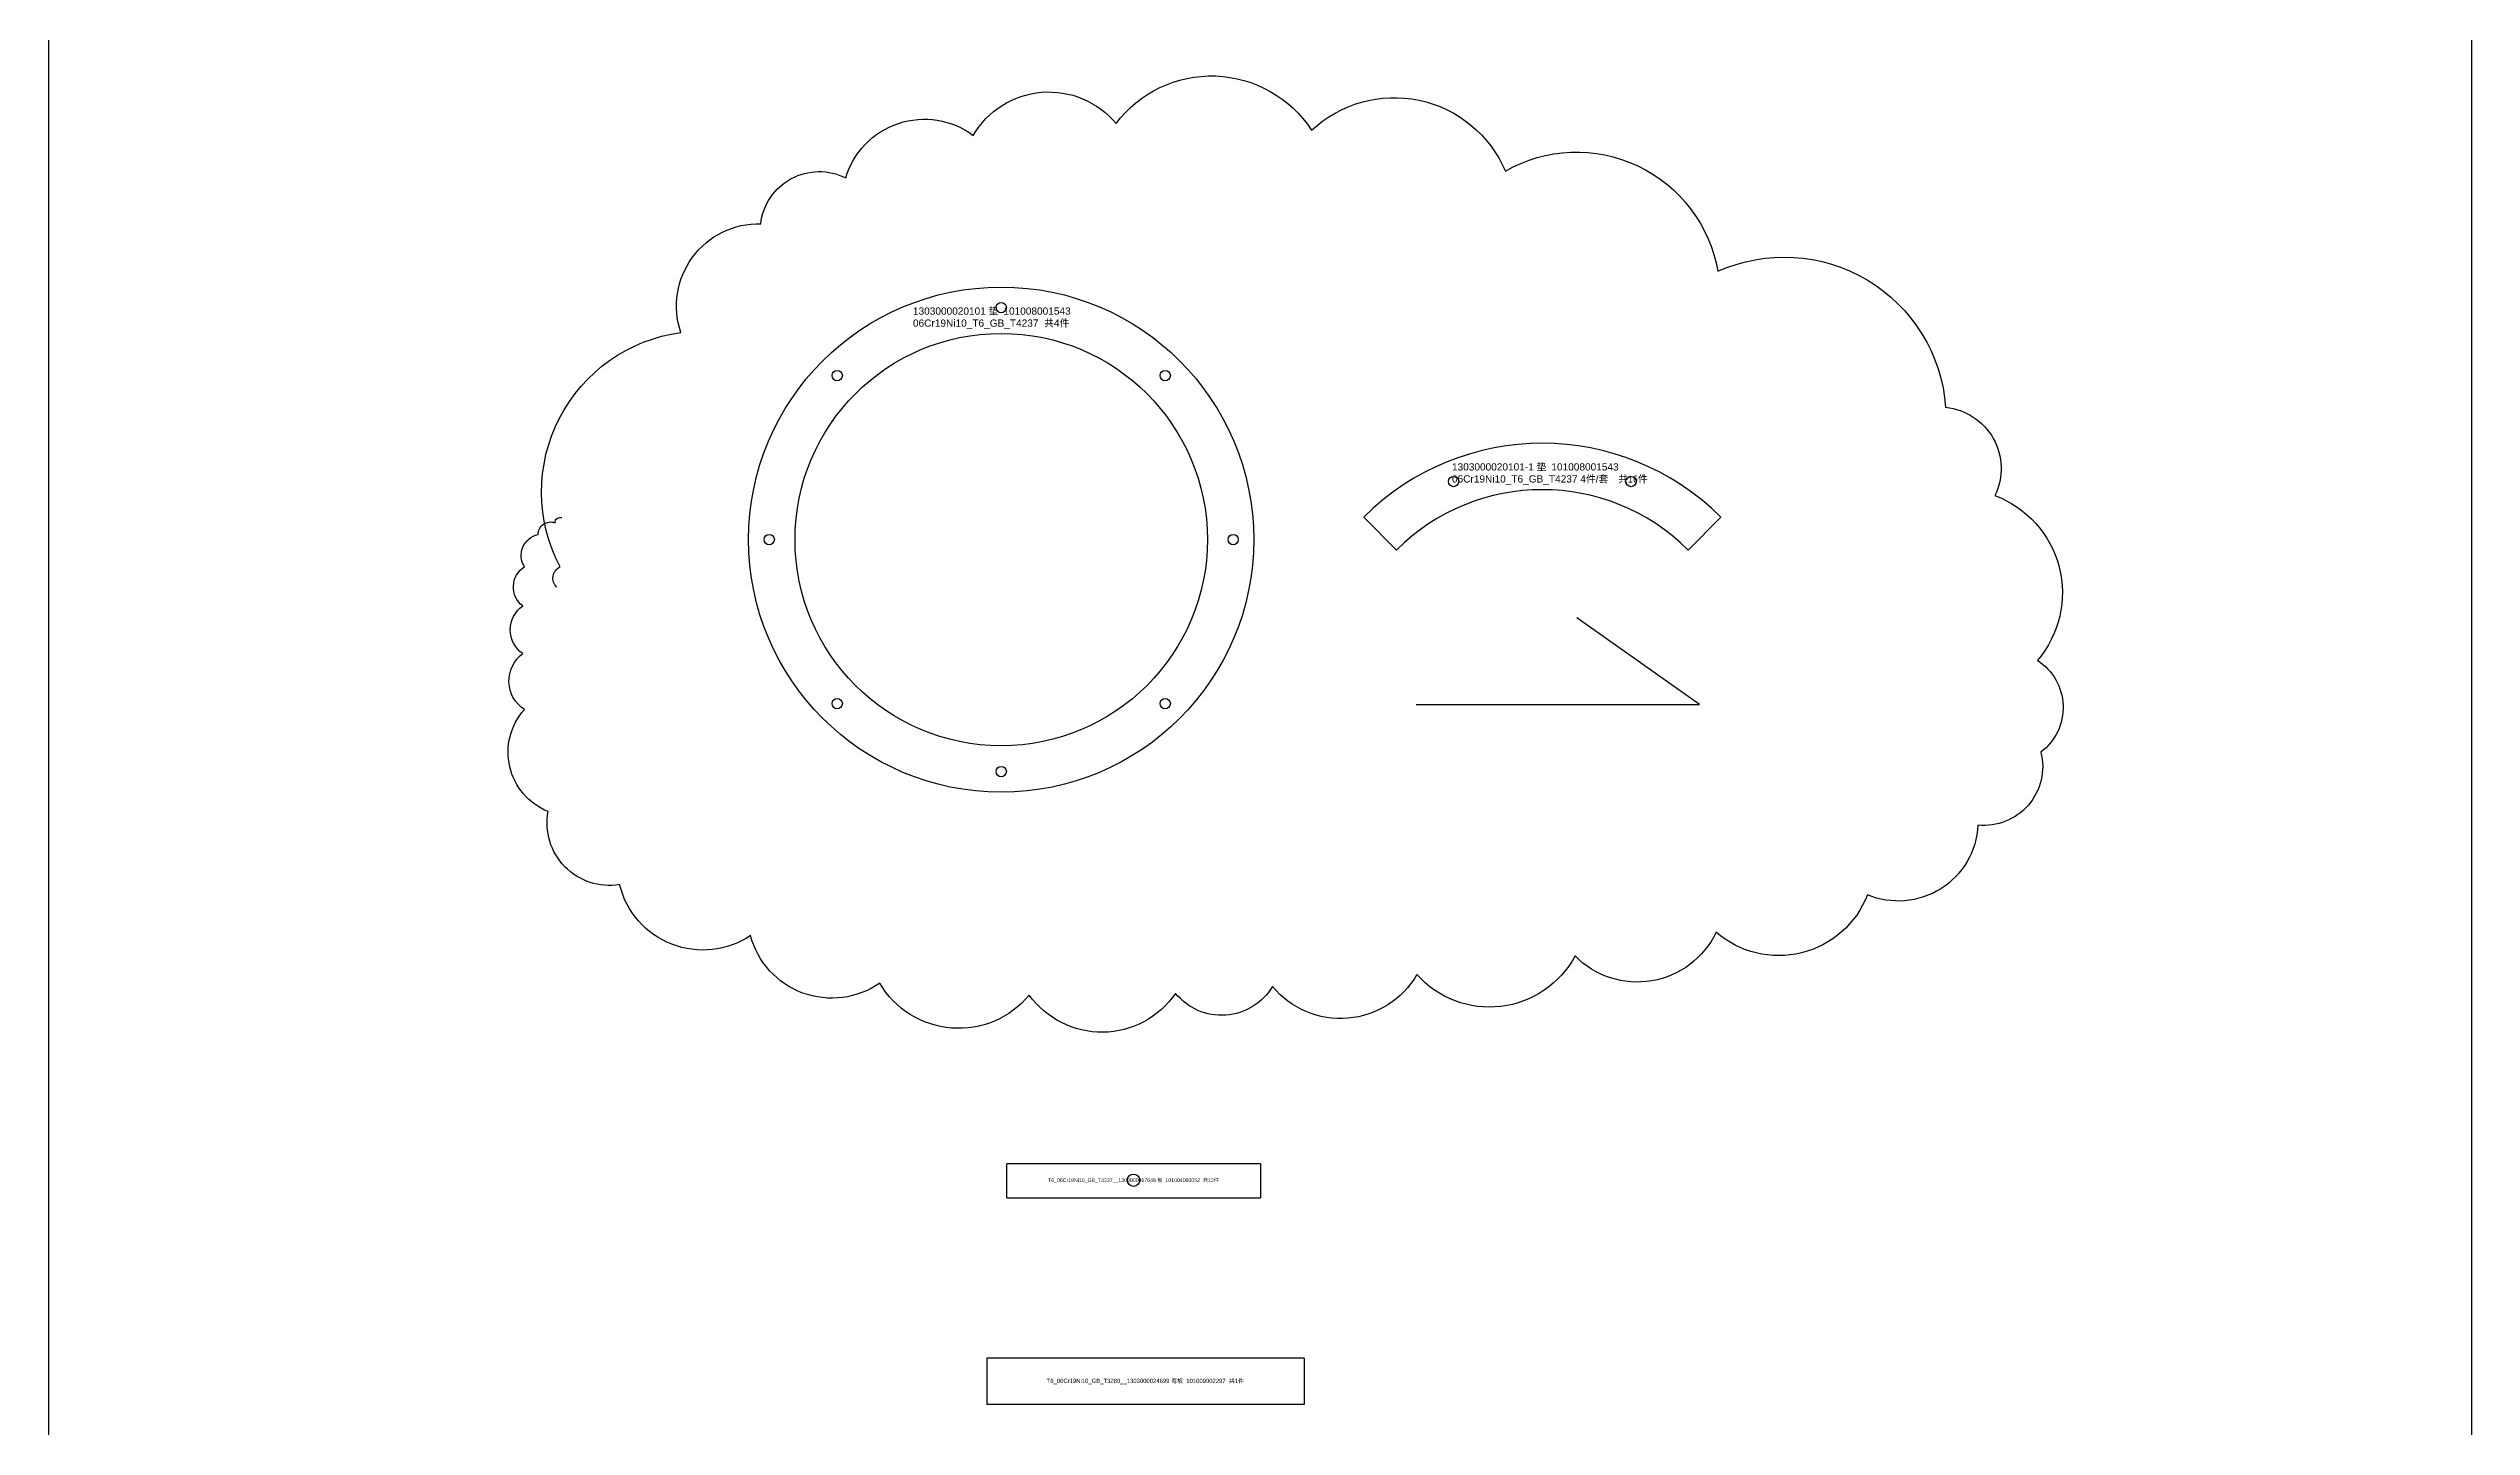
# Model space of a CAD drawing. Extents: x -16 to 22649, y -4599 to 814.
# Drawn here: x 14571 to 16921, y -1849 to -512 of the extents above; entities that cross this region are included whole.
import ezdxf

# ---------------------------------------------------------------- set-up
doc = ezdxf.new("R2010")
doc.units = 0
doc.header["$MEASUREMENT"] = 0
doc.layers.get('0').update_dxf_attribs({"linetype": 'CONTINUOUS'})
doc.layers.add('S1', color=7, linetype='CONTINUOUS')
doc.layers.add('SLD-0', color=7, linetype='CONTINUOUS')
doc.styles.get("Standard").update_dxf_attribs({"font": 'arial.ttf'})

# ---------------------------------------------------------------- blocks, each defined once
blk = doc.blocks.new('1303000020101_垫_1010080015')
at = {"color": 7, "linetype": 'CONTINUOUS'}
for centre, radius in [((0, 0), 245), ((0, 225), 5), ((0, 225), 5), ((0, 0), 200), ((-159.1, 159.1), 5), ((-159.1, 159.1), 5), ((159.1, 159.1), 5), ((159.1, 159.1), 5), ((-225, 0), 5), ((-225, 0), 5), ((225, 0), 5), ((225, 0), 5), ((-159.1, -159.1), 5), ((-159.1, -159.1), 5), ((159.1, -159.1), 5), ((159.1, -159.1), 5), ((0, -225), 5), ((0, -225), 5)]:
    blk.add_circle(centre, radius, dxfattribs=at)
at = {"color": 3, "insert": (-85.6, 225.2), "char_height": 7, "width": 176.435, "attachment_point": 1}
blk.add_mtext('1303000020101 {\\fSimSun|b0|i0|c134|p2;垫 }101008001543 06Cr19Ni10_T6_GB_T4237  {\\fSimSun|b0|i0|c134|p2;共}4{\\fSimSun|b0|i0|c134|p2;件}', dxfattribs=at)
blk = doc.blocks.new('1303000020101-1_垫_10100800')
for p, q in [((629.7, 164.8), (661.5, 132.9)), ((976.1, 164.8), (944.3, 132.9))]:
    blk.add_line(p, q)
at = {"color": 7, "linetype": 'CONTINUOUS'}
for centre in [(716.8, 199.4), (889, 199.4)]:
    blk.add_circle(centre, 5, dxfattribs=at)
for radius in [245, 200]:
    blk.add_arc((802.9, -8.5), radius, 45, 135, dxfattribs=at)
at = {"color": 3, "insert": (715.3, 217.1), "char_height": 7, "width": 196.16, "attachment_point": 1}
blk.add_mtext('1303000020101-1 {\\fSimSun|b0|i0|c134|p2;垫 }101008001543 06Cr19Ni10_T6_GB_T4237 4{\\fSimSun|b0|i0|c134|p2;件}/{\\fSimSun|b0|i0|c134|p2;套  共16件}', dxfattribs=at)
blk = doc.blocks.new('1303000017648_板_1010040030')
at = {"layer": 'SLD-0', "linetype": 'CONTINUOUS'}
for p, q in [((123, 16.5), (-123, 16.5)), ((-123, -16.5), (-123, 16.5)), ((123, 16.5), (123, -16.5)), ((-123, -16.5), (123, -16.5))]:
    blk.add_line(p, q, dxfattribs=at)
blk.add_circle((0, 0.5), 6, dxfattribs=at)
at = {"layer": 'S1', "color": 3, "insert": (0, 0), "char_height": 3.6, "attachment_point": 5}
blk.add_mtext('T6_06Cr19Ni10_GB_T4237__1303000017648 {\\fSimSun|b0|i0|c134|p2;板 }101004003052  {\\fSimSun|b0|i0|c134|p2;共}12{\\fSimSun|b0|i0|c134|p2;件}', dxfattribs=at)
blk = doc.blocks.new('1303000024699_弯板_101009002')
at = {"layer": 'SLD-0', "linetype": 'CONTINUOUS'}
for p, q in [((-110, 22.5), (-110, -22.5)), ((197.8, 22.5), (-110, 22.5)), ((197.8, 22.5), (197.8, -22.5)), ((197.8, -22.5), (-110, -22.5))]:
    blk.add_line(p, q, dxfattribs=at)
at = {"layer": 'S1', "color": 3, "insert": (43.9, 0), "char_height": 4.1, "attachment_point": 5}
blk.add_mtext('T6_06Cr19Ni10_GB_T3280__1303000024699 {\\fSimSun|b0|i0|c134|p2;弯板 }101009002297  {\\fSimSun|b0|i0|c134|p2;共}1{\\fSimSun|b0|i0|c134|p2;件}', dxfattribs=at)

msp = doc.modelspace()

# ---------------------------------------------------------------- linework, layer by layer
at = {"color": 1}
for p, q in [((14570.92331, 461.29571), (14570.92331, -4599.14555)), ((16921.24975, 461.29571), (16921.24975, -4453.49172)), ((16172.47716, -1148.35737), (16053.4665, -1064.16327)), ((15897.69551, -1148.35737), (16172.47716, -1148.35737))]:
    msp.add_line(p, q, dxfattribs=at)
msp.add_lwpolyline([(15063.91115, -1034.69252, -0.52056705), (15067.20919, -1014.91766, -0.52056705), (15067.20919, -1014.91766, -0.52056705), (15184.28927, -787.50685, -0.52056705), (15184.28927, -787.50685, -0.52056705), (15261.793, -682.04097, -0.52056705), (15261.793, -682.04097, -0.52056705), (15344.24377, -637.54755, -0.52056705), (15344.24377, -637.54755, -0.52056705), (15467.91993, -596.34994, -0.52056705), (15467.91993, -596.34994, -0.52056705), (15606.43723, -584.81461, -0.52056705), (15606.43723, -584.81461, -0.52056705), (15796.074, -591.40622, -0.52056705), (15796.074, -591.40622, -0.52056705), (15984.06176, -630.95593, -0.52056705), (15984.06176, -630.95593, -0.52056705), (16190.18869, -728.18229, -0.52056705), (16190.18869, -728.18229, -0.52056705), (16411.15676, -860.01465, -0.52056705), (16411.15676, -860.01465, -0.52056705), (16458.9782, -945.70568, -0.52056705), (16458.9782, -945.70568, -0.52056705), (16500.20359, -1105.55241, -0.52056705), (16500.20359, -1105.55241, -0.52056705), (16503.50162, -1194.53925, -0.52056705), (16503.50162, -1194.53925, -0.52056705), (16442.48805, -1265.39914, -0.52056705), (16442.48805, -1265.39914, -0.52056705), (16335.30205, -1332.96322, -0.52056705), (16335.30205, -1332.96322, -0.52056705), (16188.53968, -1369.21712, -0.52056705), (16188.53968, -1369.21712, -0.52056705), (16051.67139, -1392.28778, -0.52056705), (16051.67139, -1392.28778, -0.52056705), (15898.31296, -1410.41473, -0.52056705), (15898.31296, -1410.41473, -0.52056705), (15758.14665, -1421.95006, -0.52056705), (15758.14665, -1421.95006, -0.52056705), (15664.15277, -1428.54168, -0.52056705), (15664.15277, -1428.54168, -0.52056705), (15522.33744, -1430.18958, -0.52056705), (15522.33744, -1430.18958, -0.52056705), (15377.22409, -1418.65425, -0.52056705), (15377.22409, -1418.65425, -0.52056705), (15251.89891, -1372.51293, -0.52056705), (15251.89891, -1372.51293, -0.52056705), (15124.92472, -1323.0758, -0.52056705), (15124.92472, -1323.0758, -0.52056705), (15055.66608, -1252.2159, -0.52056705), (15055.66608, -1252.2159, -0.52056705), (15032.57986, -1153.34164, -0.52056705), (15032.57986, -1153.34164, -0.52056705), (15030.93085, -1098.96079, -0.52056705), (15030.93085, -1098.96079, -0.52056705), (15030.93085, -1052.81947, -0.52056705), (15030.93085, -1052.81947, -0.52056705), (15032.57986, -1014.91766, -0.52056705), (15032.57986, -1014.91766, -0.52056705), (15045.77198, -983.60748, -0.52056705), (15045.77198, -983.60748, -0.52056705), (15062.26213, -972.07215, -0.52056705), (15062.26213, -972.07215, -0.52056705), (15068.8582, -967.12844, -0.52056705), (15068.8582, -967.12844)], format="xyb", dxfattribs=at)

# ---------------------------------------------------------------- block references
for name, p in [('1303000020101_垫_1010080015', (15495.06791, -988.44828)), ('1303000020101-1_垫_10100800', (15216.99546, -1131.50156)), ('1303000017648_板_1010040030', (15623.41511, -1610.30131)), ('1303000024699_弯板_101009002', (15590.98868, -1804.98576))]:
    msp.add_blockref(name, p)

doc.saveas('drawing.dxf')
